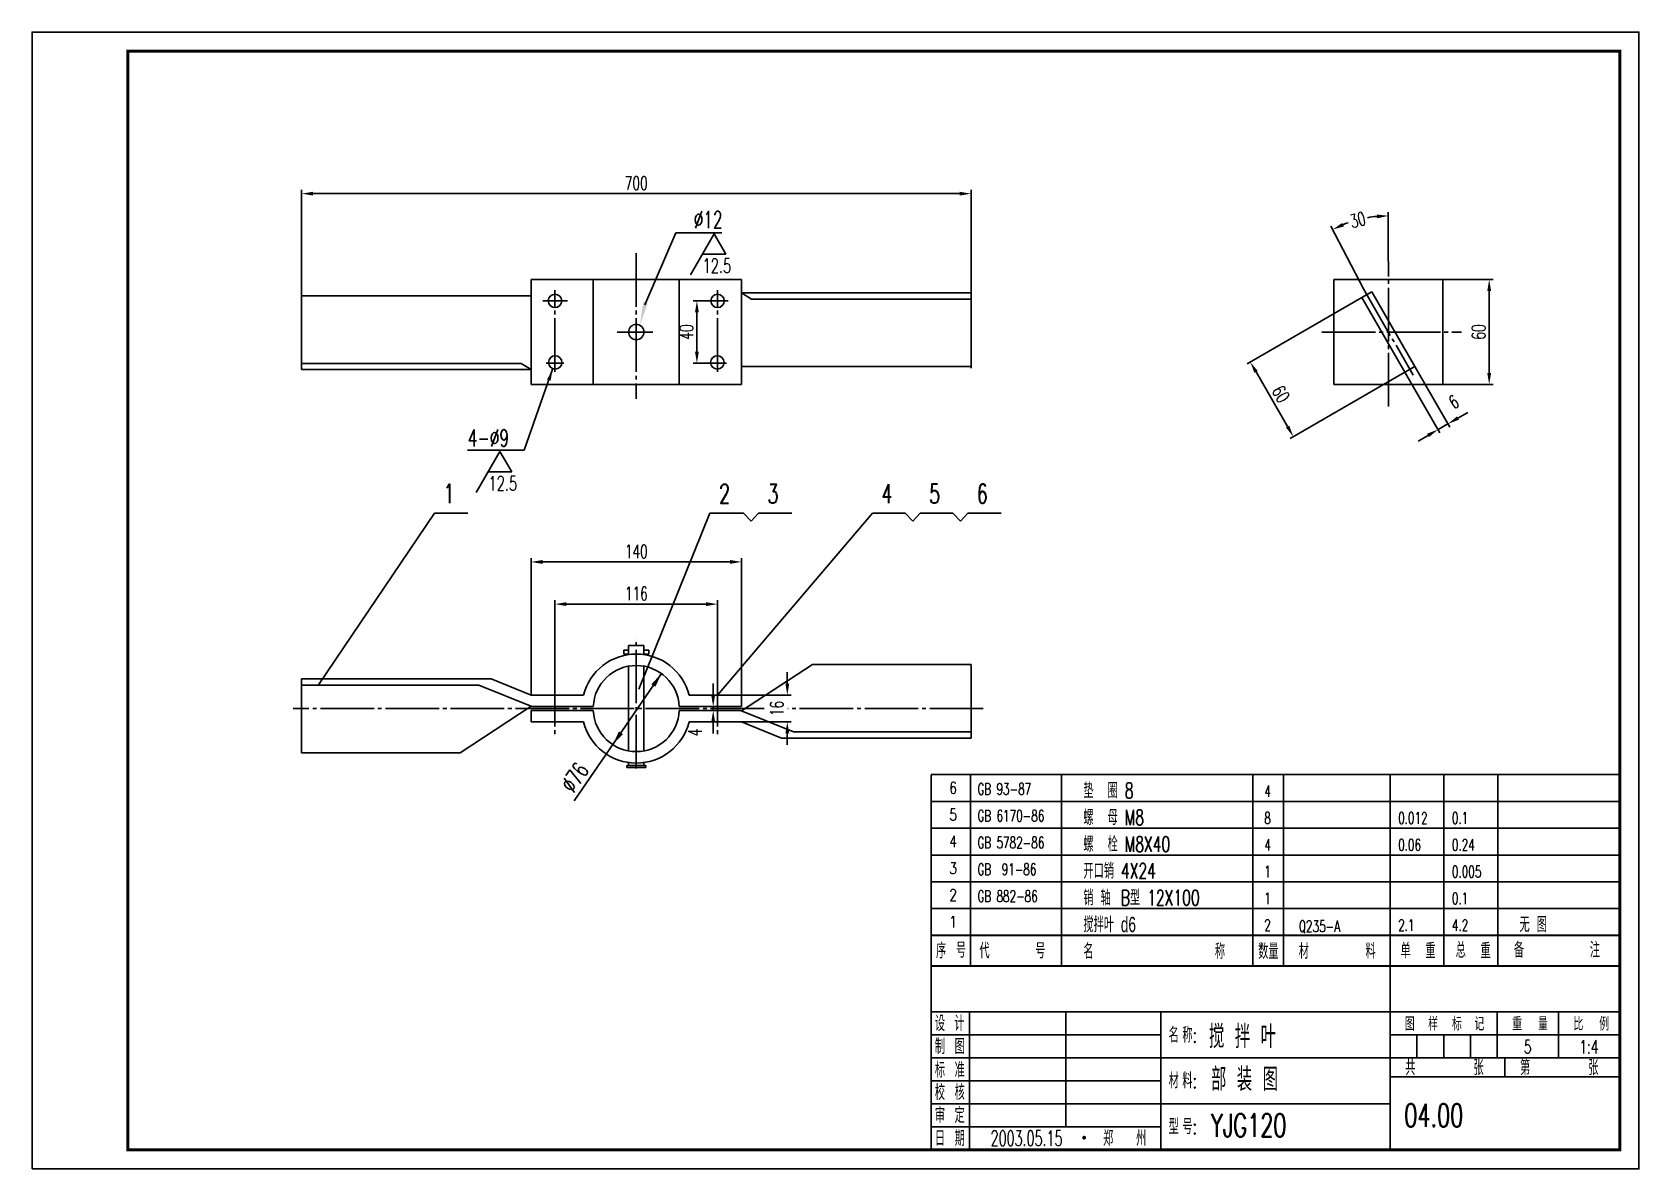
# Model space of a CAD drawing. Extents: x 0 to 1680, y 0 to 1188.
import ezdxf
from ezdxf.enums import TextEntityAlignment as Align

# ---------------------------------------------------------------- set-up
doc = ezdxf.new("R2010")
doc.units = 0
doc.header["$LTSCALE"] = 4
doc.header["$PDMODE"] = 3
doc.linetypes.add('C2', pattern=[17, 14, -1, 1, -1])
doc.layers.get('0').update_dxf_attribs({"linetype": 'CONTINUOUS'})
doc.layers.get('DEFPOINTS').update_dxf_attribs({"linetype": 'CONTINUOUS'})
for name, color, linetype in [('CENTER', 4, 'C2'), ('DIM', 3, 'CONTINUOUS'), ('TXT', 6, 'CONTINUOUS')]:
    doc.layers.add(name, color=color, linetype=linetype)
doc.styles.add('GREEKS', font='greeks.shx', dxfattribs={"height": 0.7, "bigfont": 'hzfsd.shx'})
doc.styles.add('HZFSD', font='ROMANS', dxfattribs={"width": 0.6667, "bigfont": 'HZFSD'})
doc.styles.add('HZTXT', font='romans', dxfattribs={"width": 0.6667, "bigfont": 'HZTXT'})
doc.styles.add('ROMANC', font='romanc.shx', dxfattribs={"width": 0.6667, "bigfont": 'hzfsd.shx'})
doc.dimstyles.new('ARROW', dxfattribs={"dimtxt": 3.5, "dimasz": 3, "dimexe": 1, "dimexo": 0, "dimgap": 1, "dimtad": 1, "dimdec": 1, "dimdsep": 46, "dimtxsty": 'HZFSD', "dimcen": 0, "dimclrd": 3, "dimclre": 3, "dimclrt": 6, "dimadec": 0, "dimazin": 0, "dimtfac": 0.514286, "dimtdec": 1, "dimtix": 1, "dimtofl": 0, "dimtmove": 2, "dimatfit": 3, "dimfxl": 0, "dimtolj": 1, "dimarcsym": 0})

# ---------------------------------------------------------------- blocks, each defined once
blk = doc.blocks.new('*D2')
at = {"color": 3, "linetype": 'ByBlock'}
for p, q in [((281.7, 912.3), (281.7, 1023.2)), ((293.7, 1019.2), (969.7, 1019.2)), ((981.7, 913.9), (981.7, 1023.2))]:
    blk.add_line(p, q, dxfattribs=at)
for points in [[(293.7, 1021.2), (293.7, 1017.2), (281.7, 1019.2)], [(969.7, 1021.2), (969.7, 1017.2), (981.7, 1019.2)]]:
    blk.add_solid(points, dxfattribs=at)
at = {"layer": 'DEFPOINTS', "color": 0, "linetype": 'ByBlock'}
for p in [(981.7, 1019.2), (281.7, 912.3), (981.7, 913.9)]:
    blk.add_point(p, dxfattribs=at)
at = {"color": 6, "linetype": 'ByBlock', "insert": (631.7, 1030.2), "char_height": 14, "attachment_point": 5, "style": 'HZFSD'}
blk.add_mtext('\\A1;700', dxfattribs=at)
blk = doc.blocks.new('QCX125')
at = {"layer": 'TXT'}
for p, q in [((0, 0), (-4.95, -8.57)), ((0, 0), (2.47, -4.29)), ((2.5, -4.29), (-2.47, -4.29))]:
    blk.add_line(p, q, dxfattribs=at)
at = {"layer": 'TXT', "style": 'HZTXT', "width": 0.6667}
blk.add_text('12.5', height=3, dxfattribs=at).set_placement((-2.41, -8.19))
blk = doc.blocks.new('*D3')
at = {"color": 3, "linetype": 'ByBlock'}
for p, q in [((712.1, 495.1), (712.1, 507.1)), ((726.9, 483.1), (708.1, 483.1)), ((726.9, 479.1), (708.1, 479.1)), ((712.1, 483.1), (712.1, 479.1)), ((712.1, 467.1), (712.1, 455.1))]:
    blk.add_line(p, q, dxfattribs=at)
for points in [[(710.1, 495.1), (714.1, 495.1), (712.1, 483.1)], [(710.1, 467.1), (714.1, 467.1), (712.1, 479.1)]]:
    blk.add_solid(points, dxfattribs=at)
at = {"layer": 'DEFPOINTS', "color": 0, "linetype": 'ByBlock'}
for p in [(712.1, 479.1), (726.9, 483.1), (726.9, 479.1)]:
    blk.add_point(p, dxfattribs=at)
at = {"color": 6, "linetype": 'ByBlock', "insert": (693.1, 456.2), "char_height": 14, "attachment_point": 5, "rotation": 90, "style": 'HZFSD'}
blk.add_mtext('\\A1;4', dxfattribs=at)
blk = doc.blocks.new('*D4')
at = {"color": 3, "linetype": 'ByBlock'}
for p, q in [((1435.4, 832.6), (1472, 769.2)), ((1445.7, 838.6), (1482.4, 775.2)), ((1490.8, 784.6), (1501.2, 790.6)), ((1470, 772.6), (1480.4, 778.6)), ((1459.6, 766.6), (1449.2, 760.6))]:
    blk.add_line(p, q, dxfattribs=at)
for points in [[(1489.8, 786.4), (1491.8, 782.9), (1480.4, 778.6)], [(1458.6, 768.4), (1460.6, 764.9), (1470, 772.6)]]:
    blk.add_solid(points, dxfattribs=at)
at = {"layer": 'DEFPOINTS', "color": 0, "linetype": 'ByBlock'}
for p in [(1435.4, 832.6), (1445.7, 838.6), (1480.4, 778.6)]:
    blk.add_point(p, dxfattribs=at)
at = {"color": 6, "linetype": 'ByBlock', "insert": (1486.4, 801.6), "char_height": 14, "attachment_point": 5, "rotation": 30, "style": 'HZFSD'}
blk.add_mtext('\\A1;6', dxfattribs=at)
blk = doc.blocks.new('*D5')
at = {"color": 3, "linetype": 'ByBlock'}
for p, q in [((1418, 948.7), (1418, 1000)), ((1392.1, 919.6), (1357.9, 985.3))]:
    blk.add_line(p, q, dxfattribs=at)
for start, end in [(95.4434, 99.9426), (109.3368, 112.0137)]:
    blk.add_arc((1418, 869.6), 126.4, start, end, dxfattribs=at)
for points in [[(1406, 997.4), (1406.2, 993.4), (1418, 996)], [(1371.5, 984.9), (1369.8, 988.6), (1359.8, 981.7)]]:
    blk.add_solid(points, dxfattribs=at)
at = {"layer": 'DEFPOINTS', "color": 0, "linetype": 'ByBlock'}
for p in [(1397.9, 994.3), (1418, 948.7), (1392.1, 919.6), (1444, 819.6), (1418, 796.8)]:
    blk.add_point(p, dxfattribs=at)
at = {"color": 6, "linetype": 'ByBlock', "insert": (1386.1, 991.8), "char_height": 14, "attachment_point": 5, "rotation": 14.6397, "style": 'HZFSD'}
blk.add_mtext('\\A1;30', dxfattribs=at)
blk = doc.blocks.new('*D6')
at = {"color": 3, "linetype": 'ByBlock'}
for p, q in [((1390.4, 910.6), (1270.3, 841.2)), ((1279.7, 832.9), (1312.7, 775.7)), ((1435.4, 832.6), (1315.3, 763.3))]:
    blk.add_line(p, q, dxfattribs=at)
for points in [[(1281.5, 833.9), (1278, 831.9), (1273.7, 843.2)], [(1314.5, 776.7), (1311, 774.7), (1318.7, 765.3)]]:
    blk.add_solid(points, dxfattribs=at)
at = {"layer": 'DEFPOINTS', "color": 0, "linetype": 'ByBlock'}
for p in [(1390.4, 910.6), (1435.4, 832.6), (1318.7, 765.3)]:
    blk.add_point(p, dxfattribs=at)
at = {"color": 6, "linetype": 'ByBlock', "insert": (1305.8, 809.8), "char_height": 14, "attachment_point": 5, "rotation": 300, "style": 'HZFSD'}
blk.add_mtext('\\A1;60', dxfattribs=at)
blk = doc.blocks.new('*D7')
at = {"color": 3, "linetype": 'ByBlock'}
for p, q in [((546.7, 495.1), (546.7, 594.2)), ((558.7, 590.2), (704.7, 590.2)), ((716.7, 495.1), (716.7, 594.2))]:
    blk.add_line(p, q, dxfattribs=at)
for points in [[(558.7, 592.2), (558.7, 588.2), (546.7, 590.2)], [(704.7, 592.2), (704.7, 588.2), (716.7, 590.2)]]:
    blk.add_solid(points, dxfattribs=at)
at = {"layer": 'DEFPOINTS', "color": 0, "linetype": 'ByBlock'}
for p in [(716.7, 590.2), (546.7, 495.1), (716.7, 495.1)]:
    blk.add_point(p, dxfattribs=at)
at = {"color": 6, "linetype": 'ByBlock', "insert": (631.7, 601.2), "char_height": 14, "attachment_point": 5, "style": 'HZFSD'}
blk.add_mtext('\\A1;116', dxfattribs=at)
blk = doc.blocks.new('*D8')
at = {"color": 3, "linetype": 'ByBlock'}
for p, q in [((521.7, 495.1), (521.7, 638.3)), ((533.7, 634.3), (729.7, 634.3)), ((741.7, 495.1), (741.7, 638.3))]:
    blk.add_line(p, q, dxfattribs=at)
for points in [[(533.7, 636.3), (533.7, 632.3), (521.7, 634.3)], [(729.7, 636.3), (729.7, 632.3), (741.7, 634.3)]]:
    blk.add_solid(points, dxfattribs=at)
at = {"layer": 'DEFPOINTS', "color": 0, "linetype": 'ByBlock'}
for p in [(741.7, 634.3), (521.7, 495.1), (741.7, 495.1)]:
    blk.add_point(p, dxfattribs=at)
at = {"color": 6, "linetype": 'ByBlock', "insert": (631.7, 645.3), "char_height": 14, "attachment_point": 5, "style": 'HZFSD'}
blk.add_mtext('\\A1;140', dxfattribs=at)
blk = doc.blocks.new('*D9')
at = {"color": 3, "linetype": 'ByBlock'}
for p, q in [((716.7, 907.1), (691.1, 907.1)), ((695.1, 895.1), (695.1, 854.1)), ((709.5, 842.1), (691.1, 842.1))]:
    blk.add_line(p, q, dxfattribs=at)
for points in [[(693.1, 895.1), (697.1, 895.1), (695.1, 907.1)], [(693.1, 854.1), (697.1, 854.1), (695.1, 842.1)]]:
    blk.add_solid(points, dxfattribs=at)
at = {"layer": 'DEFPOINTS', "color": 0, "linetype": 'ByBlock'}
for p in [(716.7, 907.1), (695.1, 842.1), (709.5, 842.1)]:
    blk.add_point(p, dxfattribs=at)
at = {"color": 6, "linetype": 'ByBlock', "insert": (684.1, 874.6), "char_height": 14, "attachment_point": 5, "rotation": 90, "style": 'HZFSD'}
blk.add_mtext('\\A1;40', dxfattribs=at)
blk = doc.blocks.new('*D10')
at = {"color": 3, "linetype": 'ByBlock'}
for p, q in [((1475, 929.6), (1527.5, 929.6)), ((1523.5, 917.6), (1523.5, 831.6)), ((1475, 819.6), (1527.5, 819.6))]:
    blk.add_line(p, q, dxfattribs=at)
for points in [[(1521.5, 917.6), (1525.5, 917.6), (1523.5, 929.6)], [(1521.5, 831.6), (1525.5, 831.6), (1523.5, 819.6)]]:
    blk.add_solid(points, dxfattribs=at)
at = {"layer": 'DEFPOINTS', "color": 0, "linetype": 'ByBlock'}
for p in [(1475, 929.6), (1475, 819.6), (1523.5, 819.6)]:
    blk.add_point(p, dxfattribs=at)
at = {"color": 6, "linetype": 'ByBlock', "insert": (1512.5, 874.6), "char_height": 14, "attachment_point": 5, "rotation": 90, "style": 'HZFSD'}
blk.add_mtext('\\A1;60', dxfattribs=at)
blk = doc.blocks.new('*D11')
at = {"color": 3, "linetype": 'ByBlock'}
for p, q in [((789.6, 507.1), (789.6, 519.1)), ((741.7, 495.1), (793.6, 495.1)), ((741.7, 467.1), (793.6, 467.1)), ((789.6, 455.1), (789.6, 443.1))]:
    blk.add_line(p, q, dxfattribs=at)
for points in [[(787.6, 507.1), (791.6, 507.1), (789.6, 495.1)], [(787.6, 455.1), (791.6, 455.1), (789.6, 467.1)]]:
    blk.add_solid(points, dxfattribs=at)
at = {"layer": 'DEFPOINTS', "color": 0, "linetype": 'ByBlock'}
for p in [(741.7, 495.1), (741.7, 467.1), (789.6, 467.1)]:
    blk.add_point(p, dxfattribs=at)
at = {"color": 6, "linetype": 'ByBlock', "insert": (778.6, 481.1), "char_height": 14, "attachment_point": 5, "rotation": 90, "style": 'HZFSD'}
blk.add_mtext('\\A1;16', dxfattribs=at)

msp = doc.modelspace()

# ---------------------------------------------------------------- linework, layer by layer
at = {"color": 3}
for p, q in [((640.72, 902.88), (673.22, 978.29)), ((673.22, 978.29), (721.32, 978.29)), ((1660, 140), (1420, 140)), ((1660, 116), (1420, 116)), ((1660, 96), (1420, 96))]:
    msp.add_line(p, q, dxfattribs=at)
for p, q in [((521.7, 929.6), (741.7, 929.6)), ((521.7, 835.27), (521.7, 929.6)), ((586.74, 929.6), (586.74, 819.6)), ((676.65, 929.6), (676.65, 819.6)), ((741.7, 835.27), (741.7, 929.6)), ((1361.05, 929.6), (1475.05, 929.6)), ((281.7, 912.32), (521.7, 912.32)), ((281.7, 835.27), (281.7, 912.32)), ((741.7, 915.54), (752.22, 909.09)), ((981.7, 915.54), (741.7, 915.54)), ((981.7, 909.09), (752.22, 909.09)), ((981.7, 836.88), (981.7, 913.93)), ((1400.74, 916.57), (1390.35, 910.57)), ((1390.35, 910.57), (1435.35, 832.63)), ((1400.74, 916.57), (1445.74, 838.63)), ((281.7, 841.72), (511.17, 841.72)), ((521.7, 835.27), (511.17, 841.72)), ((281.7, 835.27), (521.7, 835.27)), ((521.7, 835.27), (521.7, 819.6)), ((981.7, 838.5), (741.7, 838.5)), ((741.7, 835.27), (741.7, 819.6)), ((1445.74, 838.63), (1435.35, 832.63)), ((521.7, 819.6), (741.7, 819.6)), ((1361.05, 819.6), (1475.05, 819.6)), ((618.7, 542.07), (618.7, 538.07)), ((623.7, 542.07), (618.7, 542.07)), ((623.7, 538.07), (618.7, 538.07)), ((639.7, 547.07), (623.7, 547.07)), ((623.7, 537.51), (623.7, 547.07)), ((639.7, 537.51), (639.7, 547.07)), ((644.7, 542.07), (639.7, 542.07)), ((644.7, 538.07), (639.7, 538.07)), ((644.7, 542.07), (644.7, 538.07)), ((623.7, 436.79), (623.7, 525.35)), ((639.7, 436.79), (639.7, 525.35)), ((741.7, 478.71), (815.95, 527.19)), ((981.7, 527.19), (815.95, 527.19)), ((981.7, 527.19), (981.7, 450.14)), ((281.7, 512), (479.97, 512)), ((281.7, 434.95), (281.7, 512)), ((281.7, 505.54), (467.18, 505.54)), ((522.57, 483.07), (467.18, 505.54)), ((521.7, 495.07), (479.97, 512)), ((576.44, 495.07), (521.7, 495.07)), ((686.95, 495.07), (741.7, 495.07)), ((741.7, 495.07), (741.7, 483.07)), ((521.7, 483.43), (447.44, 434.95)), ((521.7, 467.07), (521.7, 479.07)), ((740.82, 479.07), (796.21, 456.6)), ((521.7, 467.07), (576.44, 467.07)), ((741.7, 467.07), (686.95, 467.07)), ((741.7, 467.07), (783.42, 450.14)), ((981.7, 456.6), (796.21, 456.6)), ((981.7, 450.14), (783.42, 450.14)), ((281.7, 434.95), (447.44, 434.95)), ((641.66, 421.41), (621.73, 421.41)), ((621.73, 421.41), (621.73, 419.37)), ((641.66, 421.41), (641.66, 419.37)), ((621.73, 419.37), (641.66, 419.37)), ((940, 212), (1660, 212))]:
    msp.add_line(p, q)
at = {"color": 7, "linetype": 'Continuous'}
for p, q in [((1361.05, 819.6), (1361.05, 929.6)), ((1475.05, 819.6), (1475.05, 929.6)), ((521.7, 479.07), (586.74, 479.07)), ((522.57, 483.07), (586.74, 483.07)), ((741.7, 483.07), (676.65, 483.07)), ((740.82, 479.07), (676.65, 479.07)), ((623.7, 421.41), (623.7, 424.63)), ((639.7, 421.41), (639.7, 424.63))]:
    msp.add_line(p, q, dxfattribs=at)
at = {"color": 6}
for p, q in [((299.26, 505.84), (420.54, 685.11)), ((420.54, 685.11), (455.54, 685.11)), ((634.38, 501.2), (708.76, 685.11)), ((708.76, 685.11), (743.96, 685.11)), ((716.7, 495.07), (878.54, 685.11)), ((743.96, 685.11), (751.75, 676.86)), ((751.75, 676.86), (759.41, 685.11)), ((759.41, 685.11), (794.41, 685.11)), ((878.54, 685.11), (912.94, 685.11)), ((912.94, 685.11), (920.73, 676.86)), ((920.73, 676.86), (928.39, 685.11)), ((928.39, 685.11), (962.79, 685.11)), ((962.79, 685.11), (970.58, 676.86)), ((970.58, 676.86), (978.24, 685.11)), ((978.24, 685.11), (1013.24, 685.11))]:
    msp.add_line(p, q, dxfattribs=at)
at = {"color": 3, "linetype": 'ByBlock'}
msp.add_line((658.04, 517.56), (566.86, 384.65), dxfattribs=at)
at = {"const_width": 3.2}
msp.add_lwpolyline([(1660, 20), (1660, 1168), (100, 1168), (100, 20)], close=True, dxfattribs=at)
at = {"const_width": 2}
for points in [[(940, 212), (940, 412)], [(940, 244), (1660, 244)], [(940, 20), (940, 212)], [(940, 212), (1660, 212)]]:
    msp.add_lwpolyline(points, dxfattribs=at)
for centre, radius in [((546.7, 907.1), 7), ((716.7, 907.1), 7), ((631.7, 874.6), 8), ((546.95, 842.81), 7), ((716.44, 842.81), 7)]:
    msp.add_circle(centre, radius)
for radius, start, end in [(57, 14.21812, 165.78188), (45, 2.54732, 177.45268), (45, 182.54732, 357.45268), (57, 194.21812, 345.78188)]:
    msp.add_arc((631.7, 481.07), radius, start, end)
at = {"color": 3}
msp.add_solid([(643.65, 904.47), (635.41, 881.68), (639.06, 906.45)], dxfattribs=at)
at = {"color": 3, "linetype": 'ByBlock'}
for points in [[(647.49, 506.6), (651.61, 503.77), (658.04, 517.56)], [(613.56, 457.15), (617.69, 454.32), (607.14, 443.36)]]:
    msp.add_solid(points, dxfattribs=at)
at = {"layer": 'CENTER'}
for p, q in [((631.7, 956.96), (631.7, 804.92)), ((1418.05, 796.79), (1418.05, 948.73)), ((546.7, 832.94), (546.7, 918.28)), ((716.7, 832.94), (716.7, 918.28)), ((1392.07, 919.6), (1444.03, 829.6)), ((533.87, 907.1), (559.76, 907.1)), ((727.65, 907.1), (709.89, 907.1)), ((611.73, 874.6), (648.93, 874.6)), ((1348.47, 874.6), (1494.66, 874.6)), ((537.35, 842.1), (555.93, 842.1)), ((726.04, 842.1), (707.46, 842.1)), ((631.7, 418.53), (631.7, 554.64)), ((546.7, 518.4), (546.7, 453.06)), ((716.7, 518.4), (716.7, 453.06)), ((765.46, 481.07), (273.07, 481.07)), ((994.52, 481.07), (790.26, 481.07))]:
    msp.add_line(p, q, dxfattribs=at)
at = {"layer": 'DEFPOINTS', "color": 0, "linetype": 'ByBlock'}
for p in [(648.68, 503.92), (616.44, 456.91)]:
    msp.add_point(p, dxfattribs=at)
at = {"layer": 'DIM'}
for p, q in [((1420, 20), (1420, 212)), ((940, 164), (1660, 164)), ((980, 20), (980, 164)), ((1080.9, 44), (1080.9, 164)), ((1180, 20), (1180, 164)), ((940, 140), (1180, 140)), ((940, 116), (1660, 116)), ((940, 92), (1180, 92)), ((940, 68), (1420, 68)), ((940, 44), (1180, 44))]:
    msp.add_line(p, q, dxfattribs=at)
at = {"layer": 'TXT', "color": 3}
for p, q in [((940, 412), (1660, 412)), ((981.03, 212), (981.03, 412)), ((1076.43, 212), (1076.43, 412)), ((1276.43, 212), (1276.43, 412)), ((1308.43, 212), (1308.43, 412)), ((1420, 212), (1420, 412)), ((1476.22, 212), (1476.22, 412)), ((1532.43, 212), (1532.43, 412)), ((940, 384), (1660, 384)), ((940, 356), (1660, 356)), ((940, 328), (1660, 328)), ((940, 300), (1660, 300)), ((940, 272), (1660, 272)), ((940, 244), (1660, 244)), ((1532, 164), (1532, 116)), ((1596, 164), (1596, 116)), ((1448, 140), (1448, 116)), ((1476, 140), (1476, 116)), ((1504, 140), (1504, 116)), ((1540, 116), (1540, 96)), ((1660, 20), (1660, 40.68)), ((1635.41, 20), (1660, 20))]:
    msp.add_line(p, q, dxfattribs=at)
at = {"layer": 'TXT'}
msp.add_lwpolyline([(0, 0), (0, 1188), (1680, 1188), (1680, 0)], close=True, dxfattribs=at)
at = {"layer": 'TXT', "const_width": 2}
msp.add_lwpolyline([(1099, 32.58, 1), (1101, 32.58, 1)], format="xyb", close=True, dxfattribs=at)

# ---------------------------------------------------------------- block references
at = {"xscale": 5, "yscale": 5, "zscale": 5}
for p in [(712.99, 977.28), (489.2, 749.81)]:
    msp.add_blockref('QCX125', p, dxfattribs=at)

# ---------------------------------------------------------------- texts
at = {"color": 6, "style": 'HZFSD', "width": 0.6667}
for s, p in [('1', (435.8, 689.58)), ('2', (724.02, 689.58)), ('3', (774.67, 689.58)), ('4', (893.8, 689.58)), ('5', (943.65, 689.58)), ('6', (993.5, 689.58))]:
    msp.add_text(s, height=20, dxfattribs=at).set_placement(p, align=Align.BOTTOM_CENTER)
at = {"color": 6, "char_height": 17.5, "style": 'HZFSD'}
for s, insert, attachment_point in [('%%C12', (691.88, 992.04), 4), ('\\A1;4-%%C9', (498.61, 763.81), 6)]:
    msp.add_mtext(s, dxfattribs=dict(at, insert=insert, attachment_point=attachment_point))
at = {"color": 6, "linetype": 'ByBlock', "insert": (567.36, 409.04), "char_height": 17.5, "attachment_point": 5, "rotation": 55.54973, "style": 'HZFSD'}
msp.add_mtext('%%c76', dxfattribs=at)
at = {"layer": 'TXT'}
for s, height, style, width, p in [(' 6', 12, 'ROMANC', 0.8, (952.27, 392.21)), ('垫  圈 8', 16, 'HZFSD', 0.6667, (1099.19, 387.35)), ('GB 93-87', 12, 'ROMANC', 0.6667, (988.4, 391)), ('4', 12, 'ROMANC', 0.6667, (1288.41, 388.64)), (' 5', 12, 'ROMANC', 0.8, (952.27, 364.21)), ('GB 6170-86', 12, 'ROMANC', 0.6667, (988.4, 363)), ('螺  母 M8', 16, 'HZFSD', 0.6667, (1099.19, 359.35)), ('8', 12, 'ROMANC', 0.6667, (1288.41, 360.64)), ('0.012', 12, 'ROMANC', 0.6667, (1428.26, 360.64)), ('0.1', 12, 'ROMANC', 0.6667, (1484.47, 360.64)), (' 4', 12, 'ROMANC', 0.8, (952.27, 336.21)), ('GB 5782-86', 12, 'ROMANC', 0.6667, (988.4, 335)), ('螺  栓 M8X40', 16, 'HZFSD', 0.6667, (1099.19, 331.35)), ('4', 12, 'ROMANC', 0.6667, (1288.41, 332.64)), ('0.06', 12, 'ROMANC', 0.6667, (1428.26, 332.64)), ('0.24', 12, 'ROMANC', 0.6667, (1484.47, 332.64)), (' 3', 12, 'ROMANC', 0.8, (952.27, 308.21)), ('开口销 4X24', 16, 'HZFSD', 0.6667, (1099.19, 303.35)), ('GB  91-86', 12, 'ROMANC', 0.6667, (988.4, 307)), ('1', 12, 'ROMANC', 0.6667, (1288.41, 304.64)), ('0.005', 12, 'ROMANC', 0.6667, (1484.47, 304.64)), (' 2', 12, 'ROMANC', 0.8, (952.27, 280.21)), ('GB 882-86', 12, 'ROMANC', 0.6667, (988.4, 279)), ('销 轴', 16, 'HZFSD', 0.6667, (1099.19, 275.35)), ('B型 12X100', 16, 'HZFSD', 0.6667, (1138.33, 275.35)), ('1', 12, 'ROMANC', 0.6667, (1288.41, 276.64)), ('0.1', 12, 'ROMANC', 0.6667, (1484.47, 276.64)), (' 1', 12, 'ROMANC', 0.8, (952.27, 252.21)), ('搅拌叶', 16, 'HZFSD', 0.6667, (1099.19, 247.35)), ('d6', 16, 'GREEKS', 0.6667, (1138.33, 247.35)), ('2', 12, 'ROMANC', 0.6667, (1288.41, 248.64)), ('Q235-A', 12, 'ROMANC', 0.6667, (1324.39, 247.54)), ('2.1', 12, 'ROMANC', 0.6667, (1428.26, 248.64)), ('4.2', 12, 'ROMANC', 0.6667, (1484.47, 248.64)), ('无 图', 16, 'HZFSD', 0.6667, (1555.19, 247.35)), ('序', 16, 'HZFSD', 0.6667, (945.15, 220)), ('号', 16, 'HZFSD', 0.6667, (965.88, 220.64)), ('代      号', 16, 'HZFSD', 0.6667, (990.45, 220)), ('名', 16, 'HZFSD', 0.6667, (1099.19, 219.35)), ('称', 16, 'HZFSD', 0.6667, (1236.69, 219.35)), ('数量', 16, 'HZFSD', 0.6667, (1281.94, 219.35)), ('材', 16, 'HZFSD', 0.6667, (1324.39, 219.54)), ('料', 16, 'HZFSD', 0.6667, (1394.24, 219.54)), ('单', 16, 'HZFSD', 0.6667, (1430.87, 219.89)), ('重', 16, 'HZFSD', 0.6667, (1456.71, 219.89)), ('总', 16, 'HZFSD', 0.6667, (1488.47, 220.52)), ('重', 16, 'HZFSD', 0.6667, (1514.41, 219.89)), ('备', 16, 'HZFSD', 0.6667, (1549.3, 220.85)), ('注', 16, 'HZFSD', 0.6667, (1628.66, 220.85)), ('设', 16, 'HZFSD', 0.6667, (943.88, 144)), ('计', 16, 'HZFSD', 0.6667, (964.22, 144)), ('搅 拌 叶', 24, 'HZFSD', 0.6667, (1230.58, 126.25)), ('图', 14, 'HZFSD', 0.6667, (1435.31, 144.53)), ('样', 14, 'HZFSD', 0.6667, (1459.72, 144.53)), ('标', 14, 'HZFSD', 0.6667, (1484.59, 144.53)), ('记', 14, 'HZFSD', 0.6667, (1508.06, 144.53)), ('重', 14, 'HZFSD', 0.6667, (1547.6, 144.53)), ('量', 14, 'HZFSD', 0.6667, (1574.58, 144.53)), ('比', 14, 'HZFSD', 0.6667, (1611.6, 144.53)), ('例', 14, 'HZFSD', 0.6667, (1638.58, 144.53)), ('制', 16, 'HZFSD', 0.6667, (943.88, 119.98)), ('图', 16, 'HZFSD', 0.6667, (964.55, 119.98)), ('名', 16, 'HZFSD', 0.6667, (1188.32, 131.98)), ('称:', 16, 'HZFSD', 0.6667, (1202.66, 131.98)), ('标', 16, 'HZFSD', 0.6667, (943.88, 95.31)), ('准', 16, 'HZFSD', 0.6667, (964.55, 95.31)), ('材', 16, 'HZFSD', 0.6667, (1188.32, 84.23)), ('料:', 16, 'HZFSD', 0.6667, (1202.66, 84.23)), ('部 装 图', 24, 'HZFSD', 0.6667, (1232.68, 81.52)), ('共', 16, 'HZFSD', 0.6667, (1435.75, 97.87)), ('张', 16, 'HZFSD', 0.6667, (1507.08, 97.87)), ('第', 16, 'HZFSD', 0.6667, (1555.75, 97.87)), ('张', 16, 'HZFSD', 0.6667, (1627.08, 97.87)), ('校', 16, 'HZFSD', 0.6667, (943.88, 71.95)), ('核', 16, 'HZFSD', 0.6667, (964.55, 71.95)), ('04.00', 24, 'HZFSD', 0.6667, (1434.7, 43.95)), ('审', 16, 'HZFSD', 0.6667, (943.88, 47.95)), ('定', 16, 'HZFSD', 0.6667, (964.55, 47.95)), ('型', 16, 'HZFSD', 0.6667, (1188.32, 36.23)), ('号:', 16, 'HZFSD', 0.6667, (1202.66, 36.23)), ('YJG120', 24, 'HZFSD', 0.6667, (1232.68, 33.52)), ('日', 16, 'HZFSD', 0.6667, (943.88, 23.95)), ('期', 16, 'HZFSD', 0.6667, (964.55, 23.95)), ('郑   州', 16, 'HZFSD', 0.6667, (1119.77, 23.95))]:
    msp.add_text(s, height=height, dxfattribs=dict(at, style=style, width=width)).set_placement(p)
at = {"layer": 'TXT', "style": 'HZFSD'}
for s, height, width, p in [('5', 14, 0.6667, (1563.73, 120.53)), ('1:4', 14, 0.6667, (1627.73, 120.53)), ('2003.05.15', 16, 0.609, (1039.79, 23.95))]:
    msp.add_text(s, height=height, dxfattribs=dict(at, width=width)).set_placement(p, align=Align.CENTER)

# ---------------------------------------------------------------- dimensions: what is measured, and where the dimension line sits
dim = msp.add_linear_dim(base=(981.7, 1019.18), p1=(281.7, 912.32), p2=(981.7, 913.93), dimstyle='ARROW', override={"dimscale": 4, "dimtfac": 0.5143})
dim.commit()
dim.dimension.update_dxf_attribs({"geometry": '*D2', "text_midpoint": (631.7, 1030.18)})
dim = msp.add_angular_dim_2l(base=(1397.95, 994.35), line1=((1418.05, 796.79), (1418.05, 948.73)), line2=((1392.07, 919.6), (1444.03, 819.6)), text='30', dimstyle='ARROW', override={"dimscale": 4, "dimadec": 1, "dimazin": 2, "dimtfac": 0.5143})
dim.commit()
dim.dimension.update_dxf_attribs({"geometry": '*D5', "text_midpoint": (1386.14, 991.76), "dimtype": 162})
dim = msp.add_aligned_dim(p1=(1390.35, 910.57), p2=(1435.35, 832.63), distance=-134.65, text='60', dimstyle='ARROW', override={"dimscale": 4, "dimtfac": 0.5143})
dim.commit()
dim.dimension.update_dxf_attribs({"geometry": '*D6', "text_midpoint": (1305.77, 809.77)})
for base, p1, p2, angle, text, picture, middle, dimtype in [((1480.38, 778.64), (1435.35, 832.63), (1445.74, 838.63), 30, '6', '*D4', (1486.4, 801.57), 161), ((712.09, 479.07), (726.87, 483.07), (726.87, 479.07), 90, '4', '*D3', (693.09, 456.16), 160)]:
    dim = msp.add_linear_dim(base=base, p1=p1, p2=p2, angle=angle, text=text, dimstyle='ARROW', override={"dimscale": 4, "dimtfac": 0.5143})
    dim.commit()
    dim.dimension.update_dxf_attribs({"geometry": picture, "text_midpoint": middle, "dimtype": dimtype})
for base, p1, p2, text, picture, middle in [((741.7, 634.28), (521.7, 495.07), (741.7, 495.07), '140', '*D8', (631.7, 645.28)), ((716.7, 590.21), (546.7, 495.07), (716.7, 495.07), '116', '*D7', (631.7, 601.21))]:
    dim = msp.add_linear_dim(base=base, p1=p1, p2=p2, text=text, dimstyle='ARROW', override={"dimscale": 4, "dimtfac": 0.5143})
    dim.commit()
    dim.dimension.update_dxf_attribs({"geometry": picture, "text_midpoint": middle})
at = {"layer": 'DIM'}
for base, p1, p2, text, picture, middle in [((1523.52, 819.6), (1475.05, 929.6), (1475.05, 819.6), '60', '*D10', (1512.52, 874.6)), ((695.14, 842.1), (716.7, 907.1), (709.48, 842.1), '40', '*D9', (684.14, 874.6)), ((789.58, 467.07), (741.7, 495.07), (741.7, 467.07), '16', '*D11', (778.58, 481.07))]:
    dim = msp.add_linear_dim(base=base, p1=p1, p2=p2, angle=90, text=text, dimstyle='ARROW', override={"dimscale": 4, "dimtfac": 0.5143}, dxfattribs=at)
    dim.commit()
    dim.dimension.update_dxf_attribs({"geometry": picture, "text_midpoint": middle})

# ---------------------------------------------------------------- leaders
at = {"color": 3, "annotation_type": 0, "has_hookline": 1, "hookline_direction": 1, "text_width": 43.34}
msp.add_leader([(544.21, 835.62), (514.61, 751.06), (502.61, 751.06)], dimstyle='ARROW', override={"dimscale": 4, "dimtfac": 0.5143}, dxfattribs=at)

doc.saveas('drawing.dxf')
